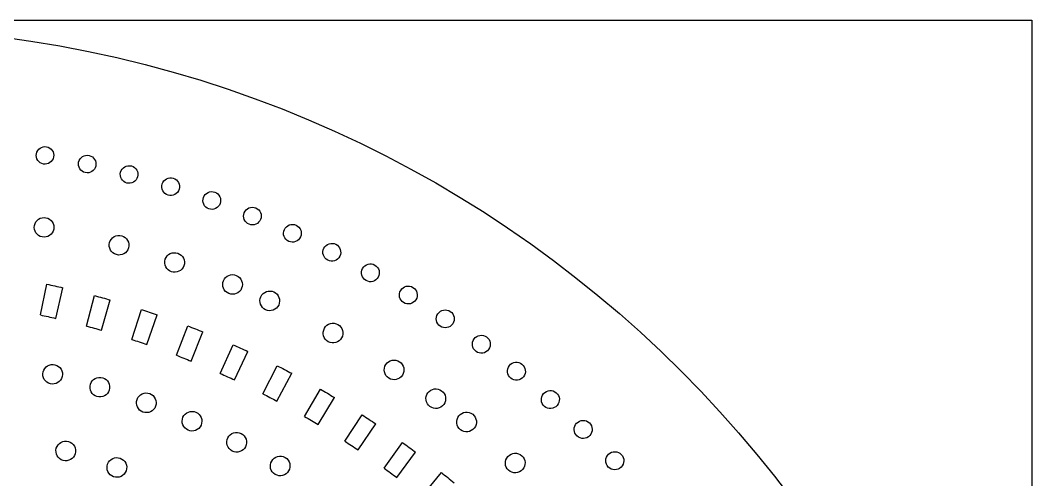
# Model space of a CAD drawing. Header units: millimetres. Extents: x 0 to 600, y 0 to 600.
# Drawn here: x 342.6 to 599.7, y 483 to 599.7 of the extents above; entities that cross this region are included whole.
import ezdxf

# ---------------------------------------------------------------- set-up
doc = ezdxf.new("R2010")
doc.units = ezdxf.units.MM
doc.layers.get('0').update_dxf_attribs({"linetype": 'CONTINUOUS'})

msp = doc.modelspace()

# ---------------------------------------------------------------- linework, layer by layer
at = {"color": 254}
for p, q in [((0, 599.719), (599.719, 599.719)), ((599.719, 599.719), (599.719, 0))]:
    msp.add_line(p, q, dxfattribs=at)
at = {"color": 5}
for p, q in [((346.672, 565.781), (346.672, 565.781)), ((357.417, 563.665), (357.417, 563.665)), ((368.088, 561.107), (368.088, 561.107)), ((378.675, 558.112), (378.675, 558.112)), ((389.153, 554.68), (389.153, 554.68)), ((399.503, 550.813), (399.503, 550.813)), ((346.181, 547.582), (346.181, 547.582)), ((409.709, 546.516), (409.709, 546.516)), ((365.28, 543.235), (365.28, 543.235)), ((419.756, 541.793), (419.756, 541.793)), ((379.441, 538.977), (379.441, 538.977)), ((429.62, 536.649), (429.62, 536.649)), ((347.681, 524.835), (349.345, 532.659)), ((394.233, 533.538), (394.233, 533.538)), ((351.599, 523.967), (353.399, 531.76)), ((359.389, 522.023), (361.46, 529.752)), ((439.286, 531.089), (439.286, 531.089)), ((363.259, 520.95), (365.464, 528.641)), ((403.737, 529.47), (403.737, 529.47)), ((370.935, 518.605), (373.408, 526.214)), ((374.742, 517.331), (377.345, 524.895)), ((448.733, 525.12), (448.733, 525.12)), ((382.284, 514.586), (385.152, 522.055)), ((386.02, 513.112), (389.019, 520.531)), ((419.908, 521.444), (419.908, 521.444)), ((393.411, 509.976), (396.663, 517.285)), ((457.951, 518.753), (457.951, 518.753)), ((397.062, 508.31), (400.445, 515.564)), ((404.28, 504.793), (407.91, 511.919)), ((435.532, 512.237), (435.532, 512.237)), ((466.912, 511.99), (466.912, 511.99)), ((348.389, 510.353), (348.389, 510.353)), ((407.839, 502.938), (411.596, 510.004)), ((360.419, 507.213), (360.419, 507.213)), ((414.86, 499.047), (418.86, 505.975)), ((446.183, 505.044), (446.183, 505.044)), ((475.608, 504.846), (475.608, 504.846)), ((372.283, 503.375), (372.283, 503.375)), ((418.32, 497.011), (422.441, 503.865)), ((425.129, 492.756), (429.486, 499.466)), ((454.078, 499.177), (454.078, 499.177)), ((383.946, 498.838), (383.946, 498.838)), ((428.477, 490.541), (432.95, 497.173)), ((484.015, 497.325), (484.015, 497.325)), ((395.362, 493.621), (395.362, 493.621)), ((435.053, 485.934), (439.755, 492.407)), ((351.744, 490.957), (351.744, 490.957)), ((438.277, 483.549), (443.092, 489.938)), ((466.534, 488.886), (466.534, 488.886)), ((492.121, 489.444), (492.121, 489.444)), ((364.779, 486.932), (364.779, 486.932)), ((406.488, 487.726), (406.488, 487.726)), ((444.606, 478.603), (449.64, 484.823))]:
    msp.add_line(p, q, dxfattribs=at)
for points in [[(299.863, 597.863), (464.443, 597.863), (597.863, 464.443), (597.863, 299.863)], [(348.46, 563.185), (347.249, 563.407), (346.449, 564.571), (346.672, 565.781)], [(346.672, 565.781), (346.896, 566.991), (348.058, 567.792), (349.268, 567.57)], [(349.268, 567.57), (350.48, 567.344), (351.278, 566.184), (351.057, 564.974)], [(351.057, 564.974), (350.833, 563.76), (349.67, 562.963), (348.46, 563.185)], [(359.1, 560.991), (357.897, 561.266), (357.142, 562.462), (357.417, 563.665)], [(357.417, 563.665), (357.688, 564.868), (358.884, 565.623), (360.091, 565.351)], [(360.091, 565.351), (361.294, 565.076), (362.045, 563.88), (361.774, 562.677)], [(361.774, 562.677), (361.502, 561.474), (360.303, 560.719), (359.1, 560.991)], [(369.669, 558.363), (368.473, 558.684), (367.767, 559.915), (368.088, 561.107)], [(368.088, 561.107), (368.413, 562.303), (369.641, 563.009), (370.836, 562.684)], [(370.836, 562.684), (372.029, 562.363), (372.734, 561.135), (372.413, 559.939)], [(372.413, 559.939), (372.089, 558.747), (370.861, 558.042), (369.669, 558.363)], [(380.143, 555.297), (378.961, 555.671), (378.301, 556.93), (378.675, 558.112)], [(378.675, 558.112), (379.046, 559.294), (380.305, 559.95), (381.487, 559.58)], [(381.487, 559.58), (382.669, 559.209), (383.328, 557.95), (382.954, 556.768)], [(382.954, 556.768), (382.584, 555.583), (381.325, 554.927), (380.143, 555.297)], [(389.153, 554.68), (389.573, 555.847), (390.86, 556.454), (392.028, 556.034)], [(392.028, 556.034), (393.196, 555.614), (393.802, 554.327), (393.382, 553.156)], [(390.507, 551.801), (389.336, 552.224), (388.729, 553.512), (389.153, 554.68)], [(393.382, 553.156), (392.963, 551.988), (391.675, 551.381), (390.507, 551.801)], [(400.741, 547.878), (399.588, 548.344), (399.034, 549.66), (399.503, 550.813)], [(399.503, 550.813), (399.972, 551.967), (401.285, 552.521), (402.438, 552.051)], [(402.438, 552.051), (403.592, 551.582), (404.146, 550.266), (403.677, 549.116)], [(346.181, 547.582), (346.446, 548.936), (347.762, 549.815), (349.116, 549.55)], [(349.116, 549.55), (350.471, 549.282), (351.353, 547.966), (351.084, 546.612)], [(403.677, 549.116), (403.207, 547.963), (401.895, 547.409), (400.741, 547.878)], [(409.709, 546.516), (410.228, 547.649), (411.565, 548.15), (412.701, 547.635)], [(348.149, 544.643), (346.794, 544.911), (345.912, 546.227), (346.181, 547.582)], [(351.084, 546.612), (350.817, 545.257), (349.504, 544.375), (348.149, 544.643)], [(365.28, 543.235), (365.651, 544.565), (367.03, 545.342), (368.36, 544.971)], [(410.827, 543.525), (409.695, 544.04), (409.194, 545.38), (409.709, 546.516)], [(412.701, 547.635), (413.837, 547.116), (414.338, 545.779), (413.819, 544.643)], [(367.016, 540.156), (365.686, 540.526), (364.91, 541.905), (365.28, 543.235)], [(368.36, 544.971), (369.69, 544.597), (370.466, 543.218), (370.096, 541.888)], [(413.819, 544.643), (413.304, 543.507), (411.963, 543.006), (410.827, 543.525)], [(419.756, 541.793), (420.321, 542.907), (421.679, 543.352), (422.797, 542.791)], [(422.797, 542.791), (423.912, 542.227), (424.356, 540.865), (423.792, 539.75)], [(370.096, 541.888), (369.725, 540.558), (368.346, 539.782), (367.016, 540.156)], [(379.441, 538.977), (379.889, 540.283), (381.314, 540.978), (382.619, 540.53)], [(382.619, 540.53), (383.925, 540.082), (384.62, 538.66), (384.171, 537.351)], [(420.751, 538.752), (419.636, 539.316), (419.192, 540.678), (419.756, 541.793)], [(380.993, 535.802), (379.688, 536.25), (378.993, 537.672), (379.441, 538.977)], [(423.792, 539.75), (423.227, 538.635), (421.866, 538.187), (420.751, 538.752)], [(429.62, 536.649), (430.23, 537.739), (431.613, 538.131), (432.703, 537.52)], [(432.703, 537.52), (433.797, 536.91), (434.188, 535.527), (433.578, 534.434)], [(384.171, 537.351), (383.72, 536.046), (382.298, 535.354), (380.993, 535.802)], [(394.233, 533.538), (394.762, 534.811), (396.222, 535.418), (397.499, 534.885)], [(397.499, 534.885), (398.773, 534.356), (399.38, 532.896), (398.847, 531.618)], [(430.491, 533.562), (429.398, 534.173), (429.01, 535.555), (429.62, 536.649)], [(349.345, 532.659), (350.7, 532.373), (352.051, 532.074), (353.399, 531.76)], [(395.58, 530.271), (394.307, 530.8), (393.7, 532.264), (394.233, 533.538)], [(433.578, 534.434), (432.968, 533.344), (431.585, 532.952), (430.491, 533.562)], [(439.286, 531.089), (439.942, 532.158), (441.343, 532.49), (442.412, 531.834)], [(361.46, 529.752), (362.797, 529.392), (364.13, 529.022), (365.464, 528.641)], [(398.847, 531.618), (398.318, 530.345), (396.857, 529.738), (395.58, 530.271)], [(403.737, 529.47), (404.319, 530.722), (405.804, 531.266), (407.056, 530.684)], [(407.056, 530.684), (408.309, 530.102), (408.852, 528.616), (408.27, 527.364)], [(440.03, 527.964), (438.961, 528.62), (438.63, 530.02), (439.286, 531.089)], [(442.412, 531.834), (443.48, 531.177), (443.812, 529.777), (443.156, 528.708)], [(404.95, 526.15), (403.698, 526.732), (403.154, 528.218), (403.737, 529.47)], [(408.27, 527.364), (407.688, 526.112), (406.202, 525.568), (404.95, 526.15)], [(443.156, 528.708), (442.5, 527.639), (441.099, 527.308), (440.03, 527.964)], [(347.681, 524.835), (348.99, 524.556), (350.297, 524.267), (351.599, 523.967)], [(373.408, 526.214), (374.724, 525.784), (376.036, 525.346), (377.345, 524.895)], [(449.351, 521.959), (448.31, 522.661), (448.031, 524.076), (448.733, 525.12)], [(448.733, 525.12), (449.435, 526.165), (450.85, 526.44), (451.894, 525.738)], [(451.894, 525.738), (452.938, 525.036), (453.214, 523.621), (452.512, 522.577)], [(359.389, 522.023), (360.684, 521.677), (361.971, 521.321), (363.259, 520.95)], [(385.152, 522.055), (386.447, 521.557), (387.735, 521.049), (389.019, 520.531)], [(419.908, 521.444), (420.578, 522.651), (422.099, 523.088), (423.309, 522.418)], [(423.309, 522.418), (424.515, 521.748), (424.953, 520.227), (424.282, 519.017)], [(452.512, 522.577), (451.81, 521.536), (450.395, 521.257), (449.351, 521.959)], [(420.882, 518.044), (419.675, 518.714), (419.238, 520.238), (419.908, 521.444)], [(457.951, 518.753), (458.696, 519.765), (460.125, 519.984), (461.141, 519.239)], [(370.935, 518.605), (372.209, 518.192), (373.475, 517.765), (374.742, 517.331)], [(396.663, 517.285), (397.93, 516.721), (399.189, 516.149), (400.445, 515.564)], [(424.282, 519.017), (423.612, 517.811), (422.088, 517.373), (420.882, 518.044)], [(458.438, 515.564), (457.422, 516.308), (457.204, 517.737), (457.951, 518.753)], [(461.141, 519.239), (462.153, 518.492), (462.372, 517.063), (461.627, 516.05)], [(382.284, 514.586), (383.536, 514.107), (384.778, 513.616), (386.02, 513.112)], [(461.627, 516.05), (460.879, 515.034), (459.451, 514.816), (458.438, 515.564)], [(348.389, 510.353), (348.714, 511.697), (350.065, 512.519), (351.405, 512.195)], [(351.405, 512.195), (352.75, 511.87), (353.572, 510.515), (353.247, 509.175)], [(407.91, 511.919), (409.145, 511.291), (410.372, 510.653), (411.596, 510.004)], [(436.259, 508.776), (435.102, 509.531), (434.777, 511.08), (435.532, 512.237)], [(435.532, 512.237), (436.287, 513.394), (437.836, 513.719), (438.993, 512.964)], [(438.993, 512.964), (440.15, 512.209), (440.475, 510.66), (439.72, 509.503)], [(467.268, 508.776), (466.284, 509.566), (466.125, 511.006), (466.912, 511.99)], [(466.912, 511.99), (467.702, 512.974), (469.142, 513.133), (470.126, 512.346)], [(470.126, 512.346), (471.11, 511.556), (471.269, 510.117), (470.482, 509.132)], [(350.227, 507.337), (348.886, 507.661), (348.061, 509.012), (348.389, 510.353)], [(353.247, 509.175), (352.922, 507.834), (351.568, 507.009), (350.227, 507.337)], [(360.419, 507.213), (360.821, 508.536), (362.218, 509.281), (363.538, 508.878)], [(393.411, 509.976), (394.631, 509.432), (395.852, 508.878), (397.062, 508.31)], [(439.72, 509.503), (438.965, 508.346), (437.416, 508.021), (436.259, 508.776)], [(362.081, 504.095), (360.761, 504.497), (360.013, 505.894), (360.419, 507.213)], [(363.538, 508.878), (364.857, 508.476), (365.601, 507.079), (365.199, 505.756)], [(470.482, 509.132), (469.692, 508.148), (468.253, 507.989), (467.268, 508.776)], [(365.199, 505.756), (364.797, 504.437), (363.4, 503.693), (362.081, 504.095)], [(372.283, 503.375), (372.763, 504.67), (374.198, 505.333), (375.493, 504.853)], [(375.493, 504.853), (376.791, 504.377), (377.451, 502.938), (376.975, 501.643)], [(404.28, 504.793), (405.472, 504.186), (406.658, 503.566), (407.839, 502.938)], [(418.86, 505.975), (420.06, 505.284), (421.252, 504.582), (422.441, 503.865)], [(446.733, 501.551), (445.615, 502.366), (445.371, 503.929), (446.183, 505.044)], [(446.183, 505.044), (446.994, 506.162), (448.56, 506.405), (449.675, 505.594)], [(449.675, 505.594), (450.79, 504.783), (451.037, 503.216), (450.226, 502.102)], [(475.827, 501.615), (474.874, 502.444), (474.775, 503.894), (475.608, 504.846)], [(475.608, 504.846), (476.441, 505.799), (477.887, 505.897), (478.839, 505.065)], [(478.839, 505.065), (479.792, 504.236), (479.891, 502.789), (479.058, 501.833)], [(373.765, 500.161), (372.47, 500.641), (371.807, 502.077), (372.283, 503.375)], [(376.975, 501.643), (376.495, 500.348), (375.059, 499.685), (373.765, 500.161)], [(450.226, 502.102), (449.411, 500.987), (447.848, 500.74), (446.733, 501.551)], [(479.058, 501.833), (478.229, 500.881), (476.783, 500.782), (475.827, 501.615)], [(383.946, 498.838), (384.496, 500.105), (385.971, 500.683), (387.237, 500.13)], [(387.237, 500.13), (388.5, 499.579), (389.079, 498.105), (388.528, 496.838)], [(414.86, 499.047), (416.02, 498.376), (417.174, 497.699), (418.32, 497.011)], [(429.486, 499.466), (430.646, 498.711), (431.8, 497.946), (432.95, 497.173)], [(454.491, 495.667), (453.408, 496.524), (453.221, 498.094), (454.078, 499.177)], [(454.078, 499.177), (454.935, 500.264), (456.505, 500.447), (457.588, 499.59)], [(457.588, 499.59), (458.675, 498.736), (458.858, 497.163), (458.001, 496.08)], [(385.237, 495.547), (383.97, 496.101), (383.392, 497.572), (383.946, 498.838)], [(388.528, 496.838), (387.974, 495.575), (386.503, 494.997), (385.237, 495.547)], [(484.099, 494.083), (483.182, 494.954), (483.143, 496.408), (484.015, 497.325)], [(484.015, 497.325), (484.886, 498.246), (486.339, 498.284), (487.26, 497.413)], [(487.26, 497.413), (488.177, 496.538), (488.216, 495.088), (487.345, 494.168)], [(395.362, 493.621), (395.986, 494.852), (397.489, 495.342), (398.72, 494.718)], [(398.72, 494.718), (399.951, 494.093), (400.445, 492.587), (399.821, 491.356)], [(458.001, 496.08), (457.147, 494.997), (455.574, 494.81), (454.491, 495.667)], [(487.345, 494.168), (486.473, 493.25), (485.02, 493.212), (484.099, 494.083)], [(351.744, 490.957), (352.122, 492.287), (353.505, 493.056), (354.834, 492.679)], [(354.834, 492.679), (356.161, 492.298), (356.93, 490.915), (356.553, 489.589)], [(396.459, 490.259), (395.228, 490.883), (394.737, 492.386), (395.362, 493.621)], [(399.821, 491.356), (399.196, 490.125), (397.69, 489.634), (396.459, 490.259)], [(425.129, 492.756), (426.251, 492.026), (427.366, 491.289), (428.477, 490.541)], [(439.755, 492.407), (440.873, 491.592), (441.988, 490.77), (443.092, 489.938)], [(353.462, 487.87), (352.136, 488.248), (351.367, 489.631), (351.744, 490.957)], [(356.553, 489.589), (356.175, 488.259), (354.792, 487.489), (353.462, 487.87)], [(364.779, 486.932), (365.248, 488.23), (366.681, 488.904), (367.979, 488.435)], [(406.488, 487.726), (407.183, 488.918), (408.714, 489.32), (409.907, 488.625)], [(409.907, 488.625), (411.099, 487.93), (411.505, 486.399), (410.806, 485.207)], [(466.721, 485.355), (465.695, 486.279), (465.61, 487.86), (466.534, 488.886)], [(466.534, 488.886), (467.459, 489.913), (469.039, 489.994), (470.066, 489.07)], [(470.066, 489.07), (471.092, 488.149), (471.177, 486.569), (470.253, 485.542)], [(492.069, 486.195), (491.187, 487.105), (491.208, 488.562), (492.121, 489.444)], [(492.121, 489.444), (493.032, 490.329), (494.489, 490.305), (495.371, 489.395)], [(495.371, 489.395), (496.256, 488.481), (496.231, 487.027), (495.321, 486.142)], [(366.279, 483.732), (364.98, 484.202), (364.31, 485.634), (364.779, 486.932)], [(367.979, 488.435), (369.277, 487.966), (369.951, 486.533), (369.482, 485.235)], [(407.388, 484.307), (406.195, 485.002), (405.793, 486.533), (406.488, 487.726)], [(495.321, 486.142), (494.407, 485.26), (492.954, 485.281), (492.069, 486.195)], [(369.482, 485.235), (369.013, 483.937), (367.577, 483.263), (366.279, 483.732)], [(410.806, 485.207), (410.111, 484.015), (408.58, 483.612), (407.388, 484.307)], [(435.053, 485.934), (436.136, 485.147), (437.212, 484.353), (438.277, 483.549)], [(449.64, 484.823), (450.716, 483.951), (451.785, 483.069), (452.843, 482.18)], [(470.253, 485.542), (469.329, 484.516), (467.748, 484.431), (466.721, 485.355)]]:
    msp.add_open_spline(points, degree=3, dxfattribs=at)

doc.saveas('drawing.dxf')
